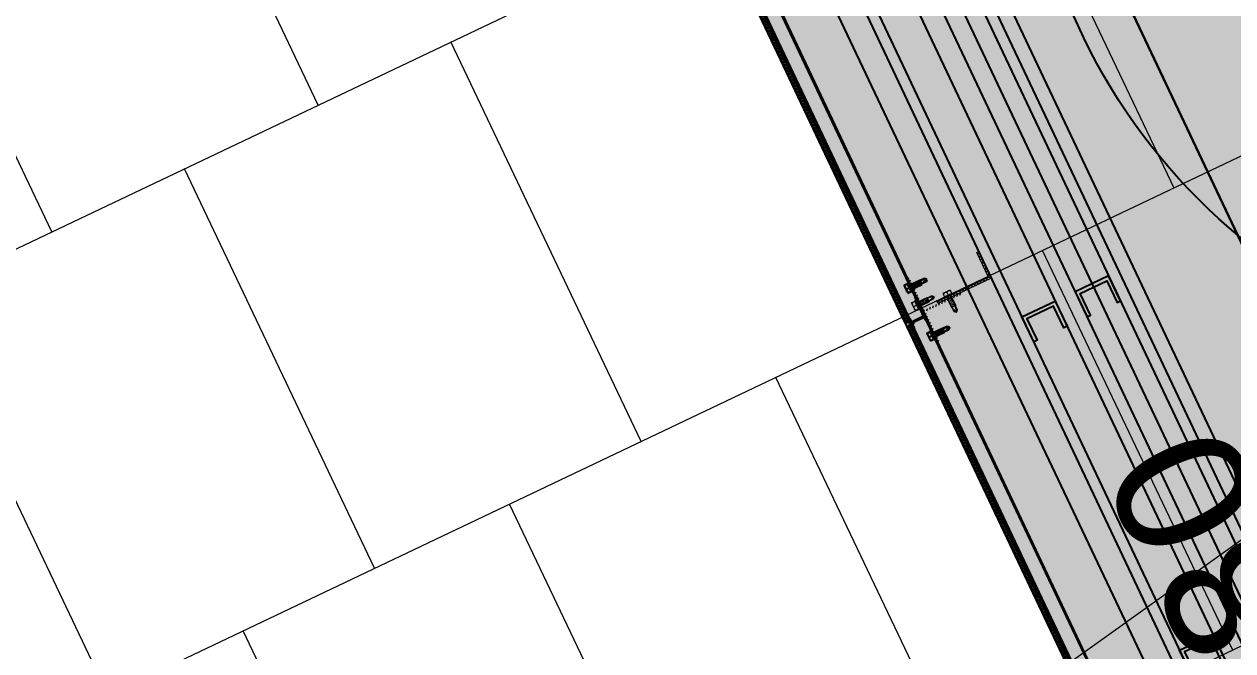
# Model space of a CAD drawing. Header units: metres. Extents: x 678805 to 1359287, y 2747329 to 5497370.
# Drawn here: x 679661.681 to 679663.319, y 2748563.702 to 2748564.552 of the extents above; entities that cross this region are included whole.
import ezdxf
from ezdxf.enums import TextEntityAlignment as Align

# ---------------------------------------------------------------- set-up
doc = ezdxf.new("R2010")
doc.units = ezdxf.units.M
doc.linetypes.add('XREF_MON_BUILDINGS$0$Hidden', pattern=[0.004, 0.002, -0.002])
for name, color, linetype in [('00_XREF_MON_HSC_PAVEMENT', 7, 'Continuous'), ('00_XREF_TWQ_BUILDINGS', 7, 'Continuous'), ('XREF_MON_BUILDINGS$0$00-Modulos DEFINIDOS', 7, 'Continuous'), ('XREF_MON_BUILDINGS$0$00-Modulos ROOFS', 2, 'Continuous'), ('XREF_MON_BUILDINGS$0$02-L-01_Structure t2', 7, 'Continuous'), ('XREF_MON_BUILDINGS$0$02-L-01_Struture aux', 4, 'Continuous'), ('XREF_MON_BUILDINGS$0$02-L-10-ADA requirements', 253, 'Continuous'), ('XREF_MON_BUILDINGS$0$02-L-Insulation', 252, 'Continuous'), ('XREF_MON_BUILDINGS$0$02-L-INT Panel', 5, 'Continuous'), ('XREF_MON_BUILDINGS$0$02-L-panel', 5, 'Continuous'), ('XREF_MON_BUILDINGS$0$COTAUX', 7, 'Continuous')]:
    doc.layers.add(name, color=color, linetype=linetype)
doc.layers.add('02-L-Waterfeatures 01', color=7, linetype='Continuous', true_color=0x4da6ff)
doc.layers.add('XREF_MON_BUILDINGS$0$0-WIPEOUTS', color=7, linetype='Continuous', true_color=0xffffff)
doc.layers.add('XREF_MON_BUILDINGS$0$00_AUX', color=3, linetype='Continuous', plot=False)
for name, color, linetype, lineweight in [('XREF_MON_BUILDINGS$0$02-H-251', 251, 'Continuous', 0), ('XREF_MON_BUILDINGS$0$02-H-254', 254, 'Continuous', 0), ('XREF_MON_BUILDINGS$0$02-L-01_Structure L', 7, 'Continuous', 5), ('XREF_MON_BUILDINGS$0$02-L-01_Structure T', 8, 'Continuous', 5), ('XREF_MON_GENERAL_LAYOUT$0$02-L-Level Curves 0.25-0.75m', 33, 'Continuous', 5)]:
    doc.layers.add(name, color=color, linetype=linetype, lineweight=lineweight)
for name, color, linetype, lineweight, true_color in [('XREF_MON_BUILDINGS$0$02-KH-01 Water_Toilets', 7, 'Continuous', 30, 0x3877ff), ('XREF_MON_HSC_PAVEMENT$0$02-L-Joints-Paviment_07_Precast Concrete Blocks 60X40', 7, 'Continuous', 5, 0x999999), ('XREF_MON_HSC_PAVEMENT$0$03-TR-Pavement_07_Precast Concrete Blocks 60X40', 7, 'Continuous', 5, 0x999999)]:
    doc.layers.add(name, color=color, linetype=linetype, lineweight=lineweight, true_color=true_color)
doc.layers.get('XREF_MON_BUILDINGS$0$02-KH-01 Water_Toilets').off()
doc.styles.add('XREF_MON_BUILDINGS$0$E100', font='verdana.ttf', dxfattribs={"height": 0.18})
doc.styles.add('XREF_MON_GENERAL_LAYOUT$0$Standard', font='arial.ttf')
doc.linetypes.add('XREF_MON_BUILDINGS$0$BATTING', pattern='A,0.0001,-0.1,[134,ltypeshp.shx,S=0.1,R=0,X=-0.1,Y=0],-0.2,[134,ltypeshp.shx,S=0.1,R=180,X=0.1,Y=0],-0.1', length=0.4001)
doc.dimstyles.new('XREF_MON_BUILDINGS$0$E100', dxfattribs={"dimscale": 0.03, "dimtxt": 12, "dimasz": 0.5, "dimexe": 0.1, "dimexo": 1, "dimgap": 4, "dimtad": 1, "dimzin": 0, "dimdsep": 46, "dimtxsty": 'XREF_MON_BUILDINGS$0$E100', "dimblk1": 'XREF_MON_BUILDINGS$0$LINCOT200', "dimblk2": 'XREF_MON_BUILDINGS$0$LINCOT200', "dimsah": 1, "dimcen": 0.1, "dimdle": 0.1, "dimse1": 1, "dimse2": 1, "dimclrt": 256, "dimadec": 0, "dimazin": 0, "dimtfac": 0.01538461538461539, "dimtofl": 0, "dimtmove": 0, "dimatfit": 3, "dimldrblk": 'XREF_MON_BUILDINGS$0$LINCOT200', "dimfxl": 1, "dimtolj": 1, "dimtzin": 0, "dimarcsym": 0})

# ---------------------------------------------------------------- blocks, each defined once
blk = doc.blocks.new('XREF_MON_BUILDINGS$0$LINCOT200')
for p, q in [((0, -9.999961704014428), (0, 10.00003829598555)), ((3.694822225952521e-13, 3.829598557558711e-05), (10.00000000000051, 3.829598557558711e-05))]:
    blk.add_line(p, q)
at = {"const_width": 1.875}
blk.add_lwpolyline([(3.535533801624467, -3.535495714255788), (-3.535533950636761, 3.535572157214077)], dxfattribs=at)
at = {"layer": 'XREF_MON_BUILDINGS$0$COTAUX'}
blk.add_line((0, 0), (-1.249999999999915, 0), dxfattribs=at)
blk = doc.blocks.new('*D90')
at = {"layer": 'DEFPOINTS', "color": 0, "transparency": 16777216}
for p in [(119.6986085125246, -56.82058442011478), (120.1565622668715, -56.82058442011478), (119.6986085111276, -61.62058442039418)]:
    blk.add_point(p, dxfattribs=at)
at = {"layer": 'XREF_MON_BUILDINGS$0$00_AUX', "color": 0, "lineweight": -2, "transparency": 16777216}
blk.add_line((120.1565622668715, -61.60558442039406), (120.1565622668715, -56.83558442011466), dxfattribs=at)
at = {"layer": 'XREF_MON_BUILDINGS$0$00_AUX', "color": 0, "lineweight": -2, "transparency": 16777216, "xscale": 0.015, "yscale": 0.015, "zscale": 0.015}
for p, rotation in [((120.1565622668715, -56.82058442011466), 90.00000000000006), ((120.1565622668715, -61.62058442039406), 270.0000000000001)]:
    blk.add_blockref('XREF_MON_BUILDINGS$0$LINCOT200', p, dxfattribs=dict(at, rotation=rotation))
at = {"layer": 'XREF_MON_BUILDINGS$0$00_AUX', "transparency": 16777216, "insert": (119.9424521258373, -59.22058442025437), "char_height": 0.18, "attachment_point": 5, "rotation": 90.00000000000006, "style": 'XREF_MON_BUILDINGS$0$E100'}
blk.add_mtext('\\A1;4.80', dxfattribs=at)
blk = doc.blocks.new('XREF_MON_BUILDINGS$0$AUTORROSCANTE')
at = {"layer": 'XREF_MON_BUILDINGS$0$02-L-01_Structure t2', "color": 0}
for p, q in [((-31.20000000000002, 5.629165124598842), (-26.19999999999959, 5.62916512459816)), ((-31.19999999999999, -3.410605131648481e-13), (-26.19999999999976, 0)), ((-2.365309734828713, 2.5), (-25, 2.5)), ((0, 0), (-8.999999999999972, 2.5)), ((0, 0), (-3.600692283157343, -1.09366380576239)), ((0, 0), (-2.365309734828713, 2.5)), ((0, 0), (-2.365309734828713, -2.5)), ((-31.20000000000002, -5.629165124598899), (-26.19999999999948, -5.629165124599581)), ((-2.365309734828713, -2.5), (-25, -2.5)), ((-3.600692283157343, -1.09366380576239), (-2.365309734828713, -2.5))]:
    blk.add_line(p, q, dxfattribs=at)
at = {"layer": 'XREF_MON_BUILDINGS$0$02-L-01_Structure t2', "color": 253}
for p, q in [((-25, 3.149999999999977), (-8.999999999999943, 3.150000000000034)), ((-23.47427264461649, -3.14999999999992), (-25, 2.662522019210144)), ((-21.40651940967126, -3.14999999999992), (-23.06020473028568, 3.149999999999864)), ((-19.338766174726, -3.14999999999992), (-20.99245149534045, 3.14999999999992)), ((-17.27101293978083, -3.14999999999992), (-18.92469826039516, 3.150000000000034)), ((-15.20325970483566, -3.14999999999992), (-16.85694502544993, 3.150000000000034)), ((-13.1355064698904, -3.14999999999992), (-14.78919179050473, 3.149999999999977)), ((-11.06775323494514, -3.14999999999992), (-12.72143855555953, 3.149999999999977)), ((-9, -3.14999999999992), (-10.65368532061433, 3.150000000000034)), ((-9, -3.14999999999992), (-8.999999999999972, 3.150000000000034)), ((-25, -3.149999999999977), (-9, -3.149999999999977)), ((-3.600692283157343, -1.09366380576239), (-9, -2.5))]:
    blk.add_line(p, q, dxfattribs=at)
at = {"layer": 'XREF_MON_BUILDINGS$0$02-L-01_Structure t2', "color": 0}
for points in [[(-31.20000000000002, 5.629165124598842), (-26.19999999999996, 5.629165124598842), (-26.19999999999996, -5.629165124599581), (-31.20000000000002, -5.629165124599581)], [(-26.19999999999951, 6.5), (-25, 6.5), (-25, -6.500000000000057), (-26.19999999999951, -6.500000000000057)]]:
    blk.add_lwpolyline(points, close=True, dxfattribs=at)
for centre, start, end in [((-26.98608579049073, 2.367525475711773), 129.2840388374925, 214.1828116507075), ((-26.98608579049073, -2.366719793068796), 145.8304296466695, 230.7332658614822)]:
    blk.add_arc(centre, 4.213914209509284, start, end, dxfattribs=at)
blk = doc.blocks.new('XREF_MON_BUILDINGS$0$ULMA_Montante VV')
at = {"layer": 'XREF_MON_BUILDINGS$0$02-H-251', "ltscale": 125}
h = blk.add_hatch(dxfattribs=at)
h.set_pattern_fill('ANSI31', color=256, scale=0.001, angle=450, style=0)
h.set_pattern_definition([(134.9999999999999, (-0.05125000000043656, -0.00250000000005457), (-0.002245064030267289, -0.002245064030267287), [])])
edge = h.paths.add_edge_path()
edge.add_line((-0.05095000000073924, -0.00250000000005457), (0.04844999999841093, -0.00250000000005457))
edge.add_arc((0.04844999999841093, -0.002200000000129876), 0.0003, 270, 360)
edge.add_line((0.04874999999992724, -0.002200000000129876), (0.04874999999992724, -0.0003000000001520675))
edge.add_arc((0.04844999999841093, -0.0003000000001520675), 0.0003, 0, 90)
edge.add_line((0.04844999999841093, 0), (0, 0))
edge.add_line((0, 0), (0, 0.05719999999996617))
edge.add_arc((-0.0003000000015163096, 0.05719999999996617), 0.0003, 0, 90)
edge.add_line((-0.0003000000015163096, 0.05749999999989086), (-0.002200000000811997, 0.05749999999989086))
edge.add_arc((-0.002200000000811997, 0.05719999999996617), 0.0003, 90, 180)
edge.add_line((-0.002500000000509317, 0.05719999999996617), (-0.002500000000509317, 0))
edge.add_line((-0.002500000000509317, 0), (-0.05095000000073924, 0))
edge.add_arc((-0.05095000000073924, -0.0003000000001520675), 0.0003, 90, 180)
edge.add_line((-0.05125000000043656, -0.0003000000001520675), (-0.05125000000043656, -0.002200000000129876))
edge.add_arc((-0.05095000000073924, -0.002200000000129876), 0.0003, 180, 270)
blk = doc.blocks.new('XREF_MON_BUILDINGS$0$ULMA_Autotaladrante')
at = {"layer": 'XREF_MON_BUILDINGS$0$02-L-01_Structure T', "color": 252}
for p, q in [((-0.02500000000509317, 2.273736754432321e-13), (-0.02263469026956955, 0.00250000000005457)), ((-0.02500000000509317, 2.273736754432321e-13), (-0.01600000000325963, 0.00250000000005457)), ((-0.02500000000509317, 2.273736754432321e-13), (-0.02263469026956955, -0.002499999999599822)), ((-0.02500000000509317, 2.273736754432321e-13), (-0.02139930772136722, -0.001093663805477263)), ((-0.02263469026956955, 0.00250000000005457), (0, 0.00250000000005457)), ((0, 0.003150000000232467), (-0.01600000000325963, 0.003150000000232467)), ((-0.01600000000325963, -0.003149999999777719), (-0.01600000000325963, 0.003150000000232467)), ((-0.01600000000325963, -0.003149999999777719), (-0.01434631468237058, 0.003150000000232467)), ((-0.01393224676803584, -0.003149999999777719), (-0.01227856144714679, 0.003150000000232467)), ((-0.0118644935323573, -0.003149999999777719), (-0.01021080821146825, 0.003150000000232467)), ((-0.00979674029713351, -0.003149999999777719), (-0.008143054976244457, 0.003150000000232467)), ((-0.00772898706190972, -0.003149999999777719), (-0.006075301741020667, 0.003150000000232467)), ((-0.005661233826231182, -0.003149999999777719), (-0.004007548505342129, 0.003150000000232467)), ((-0.003593480591007392, -0.003149999999777719), (-0.001939795270118339, 0.003150000000232467)), ((-0.001525727355783602, -0.003149999999777719), (0, 0.002662522019363678)), ((0.006200000001172157, 0.005629165124673818), (0.001200000000153523, 0.005629165124673818)), ((0.006200000001172157, 2.273736754432321e-13), (0.001200000000153523, 2.273736754432321e-13)), ((-0.02139930772136722, -0.001093663805477263), (-0.02263469026956955, -0.002499999999599822)), ((-0.02263469026956955, -0.002499999999599822), (0, -0.002499999999599822)), ((-0.02139930772136722, -0.001093663805477263), (-0.01600000000325963, -0.002499999999599822)), ((0, -0.003149999999777719), (-0.01600000000325963, -0.003149999999777719)), ((0.006200000001172157, -0.005629165124219071), (0.001200000000153523, -0.005629165124219071))]:
    blk.add_line(p, q, dxfattribs=at)
for points in [[(0.001200000000153523, 0.006499999999959982), (0, 0.006499999999959982), (0, -0.006499999999732609), (0.001200000000153523, -0.006499999999732609)], [(0.006200000001172157, 0.005629165124673818), (0.001200000000153523, 0.005629165124673818), (0.001200000000153523, -0.005629165124219071), (0.006200000001172157, -0.005629165124219071)]]:
    blk.add_lwpolyline(points, close=True, dxfattribs=at)
for centre, start, end in [((0.001986085791031655, 0.002367525475847287), 325.8171883654993, 50.71596115511253), ((0.001986085791031655, -0.002366719792689764), 309.2667341381091, 34.16957033823044)]:
    blk.add_arc(centre, 0.004213914210367771, start, end, dxfattribs=at)
blk = doc.blocks.new('XREF_MON_BUILDINGS$0$ULMA_Escuadra40x80_Seccion')
at = {"layer": 'XREF_MON_BUILDINGS$0$02-H-251', "ltscale": 125}
h = blk.add_hatch(dxfattribs=at)
h.set_pattern_fill('ANSI31', color=256, scale=0.001, angle=360, style=0)
h.set_pattern_definition([(45, (0, 0), (-0.002245064030267288, 0.002245064030267289), [])])
h.paths.add_polyline_path([(0, 0.0799999999994725), (0.002999999989697244, 0.0799999999994725), (0.002999999989697244, 0.002999999999701686), (0.03999999999359716, 0.002999999999701686), (0.03999999999359716, 0), (0, 0)])
at = {"layer": 'XREF_MON_BUILDINGS$0$02-L-01_Structure L', "linetype": 'Continuous'}
blk.add_lwpolyline([(0, 0.0799999999994725), (0.002999999989697244, 0.0799999999994725), (0.002999999989697244, 0.002999999999701686), (0.03999999999359716, 0.002999999999701686), (0.03999999999359716, 0), (0, 0)], close=True, dxfattribs=at)
blk = doc.blocks.new('XREF_MON_BUILDINGS$0$A$C56BF4A3E')
at = {"layer": 'XREF_MON_BUILDINGS$0$02-H-251', "linetype": 'XREF_MON_BUILDINGS$0$Hidden', "ltscale": 125}
h = blk.add_hatch(dxfattribs=at)
h.set_pattern_fill('ANSI31', color=256, scale=0.001, angle=540, style=0)
h.set_pattern_definition([(225, (259.7577627696838, 176.9276109414592), (0.002245064030267287, -0.002245064030267289), [])])
edge = h.paths.add_edge_path()
edge.add_line((3.030932841913167, 4.79246847228481), (3.028932841913214, 4.79246847228481))
edge.add_line((3.028932841913214, 4.79246847228481), (3.022061347281063, 4.792713882807249))
edge.add_line((3.022061347281063, 4.792713882807249), (3.021182514262076, 4.793657966255552))
edge.add_arc((3.020962929688434, 4.793453558293578), 0.0003, 402.95, 492.9500000000114)
edge.add_line((3.020758521726233, 4.79367314286722), (3.019814251757392, 4.792794136218646))
edge.add_line((3.019814251757392, 4.792794136218646), (3.018063933221978, 4.792856647595755))
edge.add_line((3.018063933221978, 4.792856647595755), (3.017185064179497, 4.793800769742148))
edge.add_arc((3.016965479605627, 4.793596361779265), 0.0003, 402.9500000000148, 492.9500000000114)
edge.add_line((3.016761071643426, 4.793815946352908), (3.015816762970129, 4.79293690367561))
edge.add_line((3.015816762970129, 4.79293690367561), (3.002861458852234, 4.793399593108944))
edge.add_arc((3.002932841913147, 4.795398318817234), 0.002, 540, 627.9545915111137, ccw=False)
edge.add_line((3.000932841913194, 4.795398318817234), (3.000932841913194, 4.802127673297065))
edge.add_line((3.000932841913194, 4.802127673297065), (3.000932841913194, 4.811468472285043))
edge.add_line((3.000932841913194, 4.811468472285043), (3.006082841913152, 4.811468472285043))
edge.add_line((3.006082841913152, 4.811468472285043), (3.006082841913152, 4.812468472285246))
edge.add_line((3.006082841913152, 4.812468472285246), (3.000765448070691, 4.812468472285246))
edge.add_arc((3.000765448070691, 4.812768472284944), 0.0003, 209.9999999999957, 270, ccw=False)
edge.add_line((3.000505640449486, 4.812618472285095), (2.998842649534421, 4.815498857042286))
edge.add_arc((2.998582841913215, 4.815348857042437), 0.0003, 390.0000000000144, 569.9999999999957)
edge.add_line((2.99832303429201, 4.815198857042589), (2.999639615045847, 4.812918472284792))
edge.add_arc((2.999379807424642, 4.812768472284944), 0.0003, 270, 389.9999999999957, ccw=False)
edge.add_line((2.999379807424642, 4.812468472285246), (2.991632841913255, 4.812468472285246))
edge.add_line((2.991632841913255, 4.812468472285246), (2.991632841913255, 4.811468472285043))
edge.add_line((2.991632841913255, 4.811468472285043), (2.997632841913113, 4.811468472285043))
edge.add_line((2.997632841913113, 4.811468472285043), (2.997632841913113, 4.809718472284686))
edge.add_arc((2.997882841913164, 4.809718472284686), 0.0002500000000000272, 540, 720)
edge.add_line((2.998132841913215, 4.809718472284686), (2.998132841913215, 4.811468472285043))
edge.add_line((2.998132841913215, 4.811468472285043), (2.999132841913191, 4.811468472285043))
edge.add_line((2.999132841913191, 4.811468472285043), (2.999132841913191, 4.795224049443306))
edge.add_arc((2.997132841913238, 4.795224049443306), 0.002, 277.44741685019784, 360, ccw=False)
edge.add_line((2.997392074392732, 4.793240920975251), (2.991482841913179, 4.79246847228481))
edge.add_line((2.991482841913179, 4.79246847228481), (2.991482841913179, 4.790668472284807))
edge.add_line((2.991482841913179, 4.790668472284807), (3.030932841913167, 4.790668472284807))
edge.add_line((3.030932841913167, 4.790668472284807), (3.030932841913167, 4.79246847228481))
at = {"layer": 'XREF_MON_BUILDINGS$0$02-H-254', "ltscale": 125}
h = blk.add_hatch(dxfattribs=at)
h.set_pattern_fill('ANSI31', color=256, scale=0.0005, angle=180, style=0)
h.set_pattern_definition([(225, (259.9005209842195, 176.8003073921452), (0.001122532015133644, -0.001122532015133644), [])])
h.paths.add_polyline_path([(2.997432841893644, 4.81936208958404), (2.402563378437907, 4.81936208958404), (2.402563378437907, 4.814429901417988), (2.997432841893644, 4.814431629555948)])
h = blk.add_hatch(dxfattribs=at)
h.set_pattern_fill('ANSI31', color=256, scale=0.0005, angle=180, style=0)
h.set_pattern_definition([(225, (260.5005209842195, 176.8003073921452), (0.001122532015133644, -0.001122532015133644), [])])
h.paths.add_polyline_path([(3.597432841893642, 4.81936208958404), (3.002563378437909, 4.81936208958404), (3.002563378437909, 4.814429901417988), (3.597432841893642, 4.814431629555948)])
at = {"layer": 'XREF_MON_BUILDINGS$0$02-L-01_Struture aux', "linetype": 'XREF_MON_BUILDINGS$0$Hidden'}
for p, q in [((2.991632841913255, 4.811468472285043), (2.991632841913255, 4.812468472285246)), ((2.999379807424642, 4.812468472285246), (2.991632841913255, 4.812468472285246)), ((2.997432841913106, 4.811468472285043), (2.991632841913255, 4.811468472285043)), ((2.997432841913163, 4.809718472284686), (2.997432841913106, 4.811468472285043)), ((2.999132841913191, 4.811468472285043), (2.997932841913208, 4.811468472285043)), ((2.997932841913208, 4.809718472284686), (2.997932841913208, 4.811468472285043)), ((2.99832303429201, 4.815198857042589), (2.999639615045847, 4.812918472284792)), ((2.998842649534421, 4.815498857042286), (3.000505640449486, 4.812618472285095)), ((2.999132841913191, 4.795224049443306), (2.999132841913191, 4.811468472285043)), ((3.006082841913152, 4.812468472285246), (3.000765448070691, 4.812468472285246)), ((3.000932841913194, 4.802127673297065), (3.000932841913194, 4.811468472285043)), ((3.006082841913152, 4.811468472285043), (3.000932841913194, 4.811468472285043)), ((3.000932841913194, 4.795398318817234), (3.000932841913194, 4.802127673297065)), ((3.006082841913152, 4.811468472285043), (3.006082841913152, 4.812468472285246)), ((2.997392074392732, 4.793240920975251), (2.991482841913179, 4.79246847228481)), ((2.991482841913179, 4.790668472284807), (2.991482841913179, 4.79246847228481)), ((3.030932841913167, 4.790668472284807), (2.991482841913179, 4.790668472284807)), ((3.002861458852234, 4.793399593108944), (3.015816762970129, 4.79293690367561)), ((3.016761071643426, 4.793815946352908), (3.015816762970129, 4.79293690367561)), ((3.017185064179497, 4.793800769742148), (3.018063933221978, 4.792856647595755)), ((3.018063933221978, 4.792856647595755), (3.019814251757392, 4.792794136218646)), ((3.020758521726233, 4.79367314286722), (3.019814251757392, 4.792794136218646)), ((3.021182514262076, 4.793657966255552), (3.022061347281063, 4.792713882807249)), ((3.022061347281063, 4.792713882807249), (3.028932841913214, 4.79246847228481)), ((3.029682841913139, 4.79246847228481), (3.028932841913214, 4.79246847228481)), ((3.030932841913167, 4.79246847228481), (3.028932841913214, 4.79246847228481)), ((3.030932841913167, 4.790668472284807), (3.030932841913167, 4.79246847228481))]:
    blk.add_line(p, q, dxfattribs=at)
at = {"layer": 'XREF_MON_BUILDINGS$0$02-L-01_Struture aux'}
for p, q in [((4.77451385307776, 4.79261847228284), (0.03232101695461509, 4.79261847228284)), ((0.03232101695461509, 4.790668585864452), (4.774513853032165, 4.790668474981899))]:
    blk.add_line(p, q, dxfattribs=at)
at = {"layer": 'XREF_MON_BUILDINGS$0$02-L-01_Struture aux', "linetype": 'Continuous'}
for p, q in [((4.528097383963182, 4.62309738396096), (0.2880973839595988, 4.62309738396506)), ((4.528097383963182, 4.593097383948312), (0.2880973839595988, 4.593097383952411))]:
    blk.add_line(p, q, dxfattribs=at)
at = {"layer": 'XREF_MON_BUILDINGS$0$02-L-01_Struture aux'}
for points in [[(0.03232101695461509, 4.812513179125354), (4.77451393379371, 4.812513180041243)], [(4.774513853524933, 4.811743028171442), (0.03232101695461509, 4.811743027255552)]]:
    blk.add_lwpolyline(points, dxfattribs=at)
at = {"layer": 'XREF_MON_BUILDINGS$0$02-L-01_Struture aux', "linetype": 'Continuous'}
for points in [[(2.40563122668333, 4.673097383952395), (2.443097383974408, 4.673097383958734), (2.443097383974408, 4.623097383958722), (2.40563122668333, 4.623097383958751), (2.40563122668333, 4.628097383958746), (2.438097383974384, 4.628097383958718), (2.438097383974384, 4.668097383957885), (2.405631226675712, 4.6680973839524), (2.405631226675712, 4.673097383952395)], [(2.90563122668333, 4.673097383952395), (2.943097383974408, 4.673097383958734), (2.943097383974408, 4.623097383958722), (2.90563122668333, 4.623097383958751), (2.90563122668333, 4.628097383958746), (2.938097383974384, 4.628097383958718), (2.938097383974384, 4.668097383957885), (2.905631226675712, 4.6680973839524), (2.905631226675712, 4.673097383952395)], [(2.90563122668333, 4.543097383965076), (2.943097383974408, 4.543097383958738), (2.943097383974408, 4.593097383958749), (2.90563122668333, 4.593097383958721), (2.90563122668333, 4.588097383958726), (2.938097383974384, 4.588097383958754), (2.938097383974384, 4.548097383959586), (2.905631226675712, 4.548097383965072), (2.905631226675712, 4.543097383965076)]]:
    blk.add_lwpolyline(points, dxfattribs=at)
at = {"layer": 'XREF_MON_BUILDINGS$0$02-L-01_Struture aux', "linetype": 'XREF_MON_BUILDINGS$0$Hidden'}
for centre, radius, start, end in [((2.997682841913157, 4.809718472284686), 0.0002500000000000272, 180, 0), ((2.998582841913215, 4.815348857042437), 0.0003, 29.9999999682886, 209.9999999682895), ((2.999379807424642, 4.812768472284944), 0.0003, 270, 29.9999999682886), ((3.000765448070691, 4.812768472284944), 0.0003, 209.9999999682895, 270), ((2.997132841913238, 4.795224049443306), 0.002, 277.4474168504473, 0), ((3.002932841913147, 4.795398318817234), 0.002, 180, 267.9545915139035), ((3.016965479605627, 4.793596361779265), 0.0003, 42.95000007179712, 132.950000006033), ((3.020962929688434, 4.793453558293578), 0.0003, 42.94999997424323, 132.950000006033)]:
    blk.add_arc(centre, radius, start, end, dxfattribs=at)
at = {"layer": 'XREF_MON_BUILDINGS$0$02-L-10-ADA requirements', "linetype": 'Continuous'}
blk.add_circle((3.254372364416387, 3.635323852759392), 0.8, dxfattribs=at)
at = {"layer": 'XREF_MON_BUILDINGS$0$02-L-Insulation', "linetype": 'XREF_MON_BUILDINGS$0$BATTING', "ltscale": 0.08}
blk.add_line((4.917267898365726, 4.72471909701855), (0.09473075020695276, 4.721464017711632), dxfattribs=at)
at = {"layer": 'XREF_MON_BUILDINGS$0$02-L-Insulation', "linetype": 'XREF_MON_BUILDINGS$0$BATTING', "ltscale": 0.04}
blk.add_line((4.528097383963182, 4.568097383955653), (0.2930973839596227, 4.568097383959753), dxfattribs=at)
at = {"layer": 'XREF_MON_BUILDINGS$0$02-L-INT Panel', "linetype": 'Continuous'}
for p, q in [((4.528097383963182, 4.688097383952723), (0.2880973839595988, 4.68809738395877)), ((4.528097383963182, 4.673097383954634), (0.2880973839595988, 4.673097383958734)), ((4.528097383963182, 4.543097383952777), (0.2880973839595988, 4.543097383956876)), ((4.528097383963182, 4.528097383954638), (0.2880973839564724, 4.528097383958738)), ((4.508097383963186, 4.508097383954656), (0.308097383956472, 4.50809738395872))]:
    blk.add_line(p, q, dxfattribs=at)
at = {"layer": 'XREF_MON_BUILDINGS$0$02-L-panel'}
blk.add_line((4.201033375697893, 4.814440355228434), (0.02395208420348993, 4.814428220511161), dxfattribs=at)
for points in [[(2.402563378437907, 4.814431250009768), (2.402563378437907, 4.81936208958404), (2.997432841893644, 4.81936208958404), (2.997432841893644, 4.81443660388728), (2.572760439084256, 4.814430395852519)], [(3.002563378437909, 4.814431250009768), (3.002563378437909, 4.81936208958404), (3.597432841893642, 4.81936208958404), (3.597432841893642, 4.81443660388728), (3.172760439084257, 4.814430395852519)]]:
    blk.add_lwpolyline(points, dxfattribs=at)
at = {"layer": 'XREF_MON_BUILDINGS$0$02-L-panel', "ltscale": 125}
blk.add_lwpolyline([(2.997432841893644, 4.81443660388728), (2.997432841893644, 4.81936208958404)], dxfattribs=at)
at = {"layer": 'XREF_MON_BUILDINGS$0$02-L-01_Struture aux'}
for name, p, rotation in [('XREF_MON_BUILDINGS$0$ULMA_Autotaladrante', (3.018550160303331, 4.794041153147219), 90.00474105206641), ('XREF_MON_BUILDINGS$0$ULMA_Montante VV', (3.005782469999641, 4.788168472284667), 180), ('XREF_MON_BUILDINGS$0$ULMA_Autotaladrante', (3.011282469988313, 4.750833979448515), 0.009482109193961828)]:
    blk.add_blockref(name, p, dxfattribs=dict(at, rotation=rotation))
at = {"layer": 'XREF_MON_BUILDINGS$0$02-L-01_Struture aux', "xscale": -0.001000000003841706, "yscale": 0.000999999996565748, "zscale": 0.001, "rotation": 90}
for p in [(2.972335135333307, 4.767718472380693), (3.044178181808316, 4.767841020170636)]:
    blk.add_blockref('XREF_MON_BUILDINGS$0$AUTORROSCANTE', p, dxfattribs=at)
at = {"layer": 'XREF_MON_BUILDINGS$0$02-L-01_Struture aux'}
blk.add_blockref('XREF_MON_BUILDINGS$0$ULMA_Escuadra40x80_Seccion', (3.008282470000434, 4.688097383955608), dxfattribs=at)
blk = doc.blocks.new('XREF_MON_HSC_PAVEMENT')
at = {"layer": 'XREF_MON_HSC_PAVEMENT$0$02-L-Joints-Paviment_07_Precast Concrete Blocks 60X40'}
for points in [[(679662.0792154759, 2748564.442137178), (679661.8214001872, 2748564.983922447)], [(679663.239257188, 2748564.329673382), (679662.9814424434, 2748564.871458909)], [(679661.718025297, 2748564.27026032), (679661.4602100083, 2748564.812045588)], [(679662.8780668366, 2748564.157796886), (679662.620252092, 2748564.699582413)], [(679662.5168764851, 2748563.985920389), (679662.2590617405, 2748564.527705916)], [(679662.1556861337, 2748563.814043893), (679661.897871389, 2748564.35582942)], [(679663.3187199349, 2748563.703031072), (679663.0609046462, 2748564.24481634)], [(679661.7944957821, 2748563.642167396), (679661.5366810375, 2748564.183952923)], [(679662.957529756, 2748563.531154213), (679662.6997144673, 2748564.072939481)], [(679662.5963395772, 2748563.359277354), (679662.3385242885, 2748563.901062622)], [(679662.2351493983, 2748563.187400495), (679661.9773341096, 2748563.729185763)]]:
    blk.add_lwpolyline(points, dxfattribs=at)
at = {"layer": 'XREF_MON_HSC_PAVEMENT$0$03-TR-Pavement_07_Precast Concrete Blocks 60X40'}
for p, q in [((679651.4206229997, 2748559.37011278), (679671.9909150897, 2748569.15874307)), ((679651.6791750996, 2748558.828678132), (679672.3101189504, 2748568.64617032)), ((679651.9377271994, 2748558.287243485), (679672.629322811, 2748568.13359757))]:
    blk.add_line(p, q, dxfattribs=at)
blk = doc.blocks.new('XREF_MON_GENERAL_LAYOUT')
at = {"layer": 'XREF_MON_GENERAL_LAYOUT$0$02-L-Level Curves 0.25-0.75m', "ltscale": 0.3}
blk.add_lwpolyline([(679704.5757662173, 2748599.368586323), (679702.4497601385, 2748591.874104717), (679652.6154933849, 2748556.176981788)], dxfattribs=at)
at = {"style": 'XREF_MON_GENERAL_LAYOUT$0$Standard'}
for tag, height, rotation, p in [('604,00', 1, 330.2642936667779, (679905.770310239, 2748776.557787406)), ('603,00', 1, 330.2642936667779, (679901.860927013, 2748753.477248972)), ('600,00', 1, 133.8259836638873, (679944.5968217494, 2748745.152639077)), ('602,00', 1, 330.2642936667779, (679883.3191980837, 2748738.726865312)), ('601,00', 1, 117.8905743169221, (679920.9720408977, 2748732.870057053)), ('601,00', 1, 330.2642936667779, (679864.7774691544, 2748723.976481652)), ('600,00', 1, 40.88332108062335, (679777.4053656742, 2748705.443575754, 1.169999999973397)), ('602,00', 1, 330.2642936667779, (679941.2749349186, 2748705.483031567)), ('601,00', 1, 40.88332108062335, (679701.7983696235, 2748703.888586182, 1.169999999973397)), ('598,00', 0.9999999999999999, 62.09100844466732, (679810.2666232066, 2748702.618736548)), ('600,00', 1, 330.2642936667779, (679877.7814736818, 2748691.131234986)), ('600,00', 0.9999999999999999, 19.55108886768879, (679920.4438211058, 2748685.495504646)), ('601,00', 1, 330.2642936667779, (679934.8129193163, 2748683.803636156)), ('599,00', 1, 330.2642936667779, (679854.5671008349, 2748679.061113989)), ('600,00', 1, 88.39282059591216, (679743.9134691327, 2748675.571576328)), ('599,00', 0.9999999999999998, 20.60862043003912, (679924.2598928241, 2748675.216416284)), ('601,00', 1, 88.39282059591216, (679728.0345944045, 2748671.317844195, -2)), ('602,00', 1, 88.39282059591216, (679711.8257639392, 2748665.966083916, -1)), ('603,00', 1, 88.39282059591216, (679695.6151318625, 2748660.611015213)), ('599,00', 1, 40.88332108062335, (679788.8072719976, 2748655.829159783, 1.169999999973397)), ('601,00', 1, 40.88332108062335, (679627.6123405045, 2748644.602575284, 1.169999999973397)), ('603,00', 0.9999999999999999, 41.70580600405471, (679702.4989019763, 2748628.484392532, 1.169999999925494)), ('600,00', 1, 40.88332108062335, (679645.924961585, 2748597.926138933, 1.169999999973397)), ('599,00', 1, 34.22767859632935, (679673.5743901337, 2748555.136007577, 5.33999999991769))]:
    blk.add_attdef(tag, text='', height=height, rotation=rotation, dxfattribs=at).set_placement(p, align=Align.MIDDLE)
at = {"ltscale": 0.3, "style": 'XREF_MON_GENERAL_LAYOUT$0$Standard'}
for tag, height, rotation, p in [('603,50', 1, 330.2642936667779, (679911.500620042, 2748760.570188188)), ('602,50', 1, 330.2642936667779, (679892.8646878856, 2748745.846442295)), ('600,50', 1, 133.8259836638873, (679933.0482653556, 2748738.729379551)), ('601,50', 1, 330.2642936667779, (679873.5807466183, 2748731.671495228)), ('601,50', 0.9999999999999999, 101.285674792814, (679909.5220062692, 2748726.945334854)), ('602,50', 1, 330.2642936667779, (679948.6248547818, 2748713.859774644)), ('600,50', 1, 39.60595393010205, (679743.242567131, 2748706.971262414)), ('600,50', 1, 330.2642936667779, (679880.2659989139, 2748702.726026631)), ('600,50', 0.9999999999999999, 17.35374479888441, (679917.6150982407, 2748690.553931213)), ('599,50', 1, 330.2642936667779, (679867.1974978975, 2748684.716235158)), ('599,50', 0.9999999999999999, 18.89438680505554, (679921.7103896159, 2748680.578430657)), ('599,50', 1, 39.60595393010205, (679778.9914550197, 2748677.241243556)), ('600,50', 1, 88.39282059591216, (679735.9248694875, 2748673.586085743)), ('601,50', 1, 88.39282059591216, (679719.9062925801, 2748668.580993867)), ('602,50', 1, 88.39282059591216, (679703.4737899266, 2748663.451811911)), ('598,50', 1, 330.2642936667779, (679861.7651457089, 2748662.396830559)), ('601,50', 1, 39.60595393010205, (679610.5132742386, 2748662.061190253)), ('600,00', 0.9999999999999999, 41.70580600405471, (679752.30764285, 2748637.685423907)), ('601,00', 0.9999999999999999, 41.70580600405471, (679736.0440844187, 2748634.537594622)), ('599,00', 0.9999999999999999, 35.08346035422691, (679763.0433427037, 2748634.41500971, 1.169999999925494)), ('602,00', 0.9999999999999999, 41.70580600405471, (679720.1743132578, 2748633.095905716, 1.169999999925494)), ('600,00', 0.9999999999999999, 35.08346035422691, (679747.0628417195, 2748629.903108784, 1.169999999925494)), ('601,00', 0.9999999999999999, 35.08346035422691, (679731.2455695962, 2748625.23889635, 1.169999999925494)), ('600,50', 1, 39.60595393010205, (679636.919713499, 2748621.33866227)), ('602,00', 0.9999999999999999, 35.08346035422691, (679715.3997742002, 2748620.639385471, 1.169999999925494)), ('599,50', 1, 28.76039513677905, (679659.4816038228, 2748574.323313434))]:
    blk.add_attdef(tag, text='', height=height, rotation=rotation, dxfattribs=at).set_placement(p, align=Align.MIDDLE)
blk = doc.blocks.new('XREF_MON_BUILDINGS$0$modulo kiosco')
at = {"layer": 'XREF_MON_BUILDINGS$0$0-WIPEOUTS', "true_color": 0xfcfcfc}
h = blk.add_hatch(color=7, dxfattribs=at)
h.dxf.hatch_style = 1
h.paths.add_polyline_path([(119.6986085139215, -61.62058441969566), (119.6986085125245, -56.82058442011476), (124.4986085132696, -56.82058442058042), (124.4986085123383, -61.62058442132547)])
at = {"layer": 'XREF_MON_BUILDINGS$0$00-Modulos ROOFS', "lineweight": 0}
blk.add_lwpolyline([(119.6986085139215, -61.62058441969566), (119.6986085125245, -56.82058442011476), (124.4986085132696, -56.82058442058042), (124.4986085123383, -61.62058442132547)], close=True, dxfattribs=at)
at = {"layer": 'XREF_MON_BUILDINGS$0$00-Modulos ROOFS'}
blk.add_lwpolyline([(124.4986085137352, -57.12058442062698), (124.4986085132696, -56.82058442058042), (124.1986085125245, -56.82058442151174), (119.9986085128039, -56.82058442034759), (119.6986085125245, -56.82058442011476), (119.6986085125245, -57.12058442085981), (119.6986085134558, -61.32058442058042), (119.6986085139215, -61.62058441969566), (119.9986085128039, -61.62058442062698), (124.1986085125245, -61.62058442109264), (124.4986085123383, -61.62058442132547), (124.4986085128039, -61.32058442081325)], close=True, dxfattribs=at)
at = {"layer": 'XREF_MON_BUILDINGS$0$00_AUX', "color": 253}
dim = blk.add_linear_dim(base=(120.1565622668715, -56.82058442011478), p1=(119.6986085111275, -61.62058442039415), p2=(119.6986085125245, -56.82058442011476), angle=90, dimstyle='XREF_MON_BUILDINGS$0$E100', dxfattribs=at)
dim.commit()
dim.dimension.update_dxf_attribs({"geometry": '*D90', "text_midpoint": (119.9424521258372, -59.2205844202545)})
blk = doc.blocks.new('XREF_MON_BUILDINGS')
at = {"layer": 'XREF_MON_BUILDINGS$0$02-KH-01 Water_Toilets', "linetype": 'Continuous', "rotation": 25.31616115920808}
blk.add_blockref('XREF_MON_BUILDINGS$0$modulo kiosco', (679529.5898995441, 2748565.984877727), dxfattribs=at)
at = {"layer": 'XREF_MON_BUILDINGS$0$00-Modulos DEFINIDOS', "rotation": 115.3161611891357}
blk.add_blockref('XREF_MON_BUILDINGS$0$A$C56BF4A3E', (679668.5158053937, 2748563.492723278), dxfattribs=at)

msp = doc.modelspace()

# ---------------------------------------------------------------- block references
at = {"layer": '00_XREF_MON_HSC_PAVEMENT'}
msp.add_blockref('XREF_MON_HSC_PAVEMENT', (0, 0), dxfattribs=at)

# ---------------------------------------------------------------- next in the draw order: block references
at = {"layer": '00_XREF_TWQ_BUILDINGS'}
msp.add_blockref('XREF_MON_BUILDINGS', (0, 0), dxfattribs=at)

# ---------------------------------------------------------------- next in the draw order: block references
msp.add_blockref('XREF_MON_BUILDINGS', (0, 0))

# ---------------------------------------------------------------- next in the draw order: block references
at = {"layer": '02-L-Waterfeatures 01', "color": 18, "true_color": 0x000000}
msp.add_blockref('XREF_MON_GENERAL_LAYOUT', (0, 0), dxfattribs=at)

doc.saveas('drawing.dxf')
